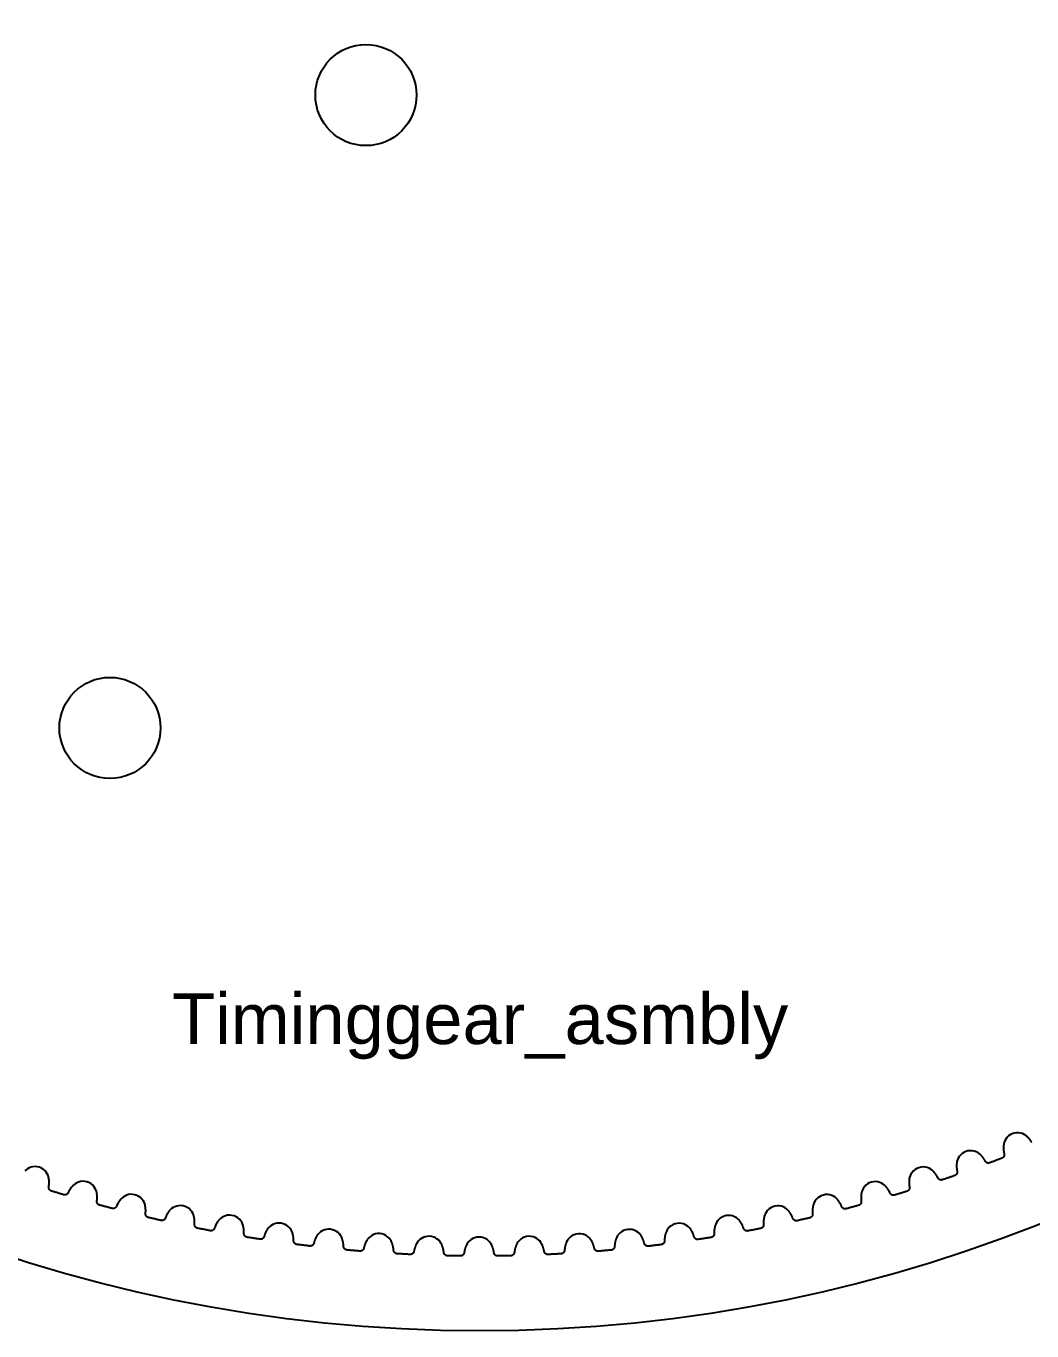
# Model space of a CAD drawing. Extents: x 12 to 272, y 74 to 194.
# Drawn here: x 54.6 to 94.3, y 74 to 125.6 of the extents above; entities that cross this region are included whole.
import ezdxf
from ezdxf.enums import TextEntityAlignment as Align

# ---------------------------------------------------------------- set-up
doc = ezdxf.new("R2010")
doc.units = 0
doc.layers.add('Annotation001', color=7, linetype='CONTINUOUS')
doc.layers.add('View001', color=7, linetype='CONTINUOUS')
doc.styles.get("Standard").update_dxf_attribs({"font": 'arial.ttf'})

msp = doc.modelspace()

# ---------------------------------------------------------------- linework, layer by layer
at = {"layer": 'View001'}
for centre, radius in [((72.5, 134), 60), ((67.9999, 122.876), 2), ((57.8747, 97.8462), 2)]:
    msp.add_circle(centre, radius, dxfattribs=at)
for points, degree, knots in [([(94.1439, 81.6956), (94.0826, 81.7511), (93.9979, 81.8014), (93.8946, 81.8247), (93.7922, 81.8485), (93.672, 81.842), (93.5646, 81.798), (93.4568, 81.7551), (93.3658, 81.6764), (93.3085, 81.5882), (93.2504, 81.4998), (93.2243, 81.4048), (93.2187, 81.3222)], 3, [0, 0, 0, 0, 0.558599, 0.558599, 0.558599, 1.1172, 1.1172, 1.1172, 1.6758, 1.6758, 1.6758, 2.2344, 2.2344, 2.2344, 2.2344]), ([(92.3054, 80.9721), (92.246, 81.0297), (92.1631, 81.083), (92.0607, 81.1098), (91.9592, 81.1372), (91.8389, 81.1349), (91.73, 81.0947), (91.6207, 81.0556), (91.527, 80.9801), (91.4667, 80.8939), (91.4055, 80.8076), (91.3761, 80.7135), (91.3676, 80.6312)], 3, [0, 0, 0, 0, 0.558599, 0.558599, 0.558599, 1.1172, 1.1172, 1.1172, 1.6758, 1.6758, 1.6758, 2.2344, 2.2344, 2.2344, 2.2344]), ([(55.4596, 80.02), (55.4483, 80.102), (55.4157, 80.195), (55.3516, 80.2792), (55.2885, 80.3633), (55.1922, 80.4355), (55.0817, 80.4709), (54.9715, 80.5073), (54.8512, 80.5056), (54.7506, 80.4748), (54.6492, 80.4444), (54.5682, 80.3884), (54.5108, 80.3288)], 3, [0, 0, 0, 0, 0.558599, 0.558599, 0.558599, 1.1172, 1.1172, 1.1172, 1.6758, 1.6758, 1.6758, 2.2344, 2.2344, 2.2344, 2.2344]), ([(92.6814, 80.6476), (92.6319, 80.6283), (92.5751, 80.6477), (92.5198, 80.6709), (92.4956, 80.7182)], 2, [0, 0, 0, 0.724386, 0.724386, 1.44877, 1.44877, 1.44877]), ([(93.2469, 81.0062), (93.2606, 80.9548), (93.2349, 80.9006), (93.2056, 80.8483), (93.1559, 80.8295)], 2, [0, 0, 0, 0.724386, 0.724386, 1.44877, 1.44877, 1.44877]), ([(93.2469, 81.0062), (93.2606, 80.9548), (93.2349, 80.9006), (93.2056, 80.8483), (93.1559, 80.8295)], 2, [0, 0, 0, 0.724386, 0.724386, 1.44877, 1.44877, 1.44877]), ([(90.4426, 80.3132), (90.3853, 80.3729), (90.3043, 80.429), (90.203, 80.4594), (90.1024, 80.4903), (89.9821, 80.4921), (89.8719, 80.4558), (89.7613, 80.4205), (89.665, 80.3484), (89.6018, 80.2643), (89.5376, 80.1802), (89.505, 80.0872), (89.4936, 80.0053)], 3, [0, 0, 0, 0, 0.558599, 0.558599, 0.558599, 1.1172, 1.1172, 1.1172, 1.6758, 1.6758, 1.6758, 2.2344, 2.2344, 2.2344, 2.2344]), ([(90.8072, 79.9758), (90.757, 79.9582), (90.7009, 79.9796), (90.6464, 80.0047), (90.6239, 80.0528)], 2, [0, 0, 0, 0.724386, 0.724386, 1.44877, 1.44877, 1.44877]), ([(91.3849, 80.3145), (91.3967, 80.2626), (91.3691, 80.2093), (91.3381, 80.158), (91.2877, 80.141)], 2, [0, 0, 0, 0.724386, 0.724386, 1.44877, 1.44877, 1.44877]), ([(91.3849, 80.3145), (91.3967, 80.2626), (91.3691, 80.2093), (91.3381, 80.158), (91.2877, 80.141)], 2, [0, 0, 0, 0.724386, 0.724386, 1.44877, 1.44877, 1.44877]), ([(55.5562, 79.5328), (55.5053, 79.5481), (55.4725, 79.5983), (55.4431, 79.6507), (55.4531, 79.7029)], 2, [0, 0, 0, 0.724386, 0.724386, 1.44877, 1.44877, 1.44877]), ([(57.3538, 79.4582), (57.3397, 79.5397), (57.3039, 79.6316), (57.2369, 79.7134), (57.1708, 79.7953), (57.0721, 79.8641), (56.9604, 79.8956), (56.849, 79.9282), (56.7288, 79.9222), (56.6294, 79.8879), (56.5292, 79.8541), (56.4501, 79.7952), (56.3949, 79.7336)], 3, [0, 0, 0, 0, 0.558599, 0.558599, 0.558599, 1.1172, 1.1172, 1.1172, 1.6758, 1.6758, 1.6758, 2.2344, 2.2344, 2.2344, 2.2344]), ([(88.5581, 79.7197), (88.5029, 79.7813), (88.4239, 79.8402), (88.3236, 79.8742), (88.2243, 79.9086), (88.1041, 79.9146), (87.9927, 79.8821), (87.8809, 79.8507), (87.7821, 79.782), (87.716, 79.7002), (87.6489, 79.6184), (87.6131, 79.5266), (87.5989, 79.4451)], 3, [0, 0, 0, 0, 0.558599, 0.558599, 0.558599, 1.1172, 1.1172, 1.1172, 1.6758, 1.6758, 1.6758, 2.2344, 2.2344, 2.2344, 2.2344]), ([(89.4998, 79.6881), (89.5098, 79.6359), (89.4804, 79.5836), (89.4475, 79.5334), (89.3966, 79.5182)], 2, [0, 0, 0, 0.724386, 0.724386, 1.44877, 1.44877, 1.44877]), ([(89.4998, 79.6881), (89.5098, 79.6359), (89.4804, 79.5836), (89.4475, 79.5334), (89.3966, 79.5182)], 2, [0, 0, 0, 0.724386, 0.724386, 1.44877, 1.44877, 1.44877]), ([(56.2226, 79.4672), (56.2017, 79.4184), (56.1481, 79.3914), (56.0928, 79.3682), (56.042, 79.3841)], 2, [0, 0, 0, 0.724386, 0.724386, 1.44877, 1.44877, 1.44877]), ([(56.2226, 79.4672), (56.2017, 79.4184), (56.1481, 79.3914), (56.0928, 79.3682), (56.042, 79.3841)], 2, [0, 0, 0, 0.724386, 0.724386, 1.44877, 1.44877, 1.44877]), ([(57.4674, 78.9747), (57.4159, 78.9882), (57.3814, 79.0372), (57.3503, 79.0885), (57.3585, 79.141)], 2, [0, 0, 0, 0.724386, 0.724386, 1.44877, 1.44877, 1.44877]), ([(59.2665, 78.9628), (59.2496, 79.0438), (59.2106, 79.1343), (59.1408, 79.2138), (59.0719, 79.2933), (58.9708, 79.3587), (58.8581, 79.3862), (58.7457, 79.4149), (58.6257, 79.4048), (58.5276, 79.367), (58.4286, 79.3297), (58.3516, 79.2681), (58.2985, 79.2046)], 3, [0, 0, 0, 0, 0.558599, 0.558599, 0.558599, 1.1172, 1.1172, 1.1172, 1.6758, 1.6758, 1.6758, 2.2344, 2.2344, 2.2344, 2.2344]), ([(61.1954, 78.5345), (61.1756, 78.6149), (61.1335, 78.704), (61.0609, 78.781), (60.9893, 78.858), (60.886, 78.9198), (60.7724, 78.9434), (60.659, 78.9681), (60.5395, 78.9538), (60.4428, 78.9127), (60.3451, 78.8719), (60.2703, 78.8077), (60.2195, 78.7424)], 3, [0, 0, 0, 0, 0.558599, 0.558599, 0.558599, 1.1172, 1.1172, 1.1172, 1.6758, 1.6758, 1.6758, 2.2344, 2.2344, 2.2344, 2.2344]), ([(84.7326, 78.7318), (84.6818, 78.7971), (84.6071, 78.8614), (84.5095, 78.9022), (84.4127, 78.9435), (84.2932, 78.9579), (84.1798, 78.9333), (84.0662, 78.9097), (83.9629, 78.848), (83.8912, 78.7711), (83.8186, 78.6941), (83.7764, 78.6051), (83.7565, 78.5247)], 3, [0, 0, 0, 0, 0.558599, 0.558599, 0.558599, 1.1172, 1.1172, 1.1172, 1.6758, 1.6758, 1.6758, 2.2344, 2.2344, 2.2344, 2.2344]), ([(86.6539, 79.1923), (86.6009, 79.2559), (86.524, 79.3175), (86.425, 79.3549), (86.3269, 79.3927), (86.207, 79.403), (86.0945, 79.3744), (85.9818, 79.3469), (85.8807, 79.2817), (85.8117, 79.2023), (85.7418, 79.1228), (85.7028, 79.0324), (85.6857, 78.9514)], 3, [0, 0, 0, 0, 0.558599, 0.558599, 0.558599, 1.1172, 1.1172, 1.1172, 1.6758, 1.6758, 1.6758, 2.2344, 2.2344, 2.2344, 2.2344]), ([(87.5939, 79.1279), (87.6021, 79.0754), (87.5709, 79.0241), (87.5363, 78.9751), (87.4849, 78.9617)], 2, [0, 0, 0, 0.724386, 0.724386, 1.44877, 1.44877, 1.44877]), ([(87.5939, 79.1279), (87.6021, 79.0754), (87.5709, 79.0241), (87.5363, 78.9751), (87.4849, 78.9617)], 2, [0, 0, 0, 0.724386, 0.724386, 1.44877, 1.44877, 1.44877]), ([(88.9106, 79.3698), (88.8598, 79.354), (88.8046, 79.3773), (88.751, 79.4043), (88.7301, 79.4532)], 2, [0, 0, 0, 0.724386, 0.724386, 1.44877, 1.44877, 1.44877]), ([(58.1357, 78.9324), (58.1165, 78.8828), (58.0639, 78.854), (58.0094, 78.8289), (57.9581, 78.843)], 2, [0, 0, 0, 0.724386, 0.724386, 1.44877, 1.44877, 1.44877]), ([(58.1357, 78.9324), (58.1165, 78.8828), (58.0639, 78.854), (58.0094, 78.8289), (57.9581, 78.843)], 2, [0, 0, 0, 0.724386, 0.724386, 1.44877, 1.44877, 1.44877]), ([(59.3969, 78.4836), (59.345, 78.4952), (59.3088, 78.5431), (59.2759, 78.5932), (59.2823, 78.646)], 2, [0, 0, 0, 0.724386, 0.724386, 1.44877, 1.44877, 1.44877]), ([(60.0663, 78.4646), (60.0488, 78.4144), (59.9972, 78.3838), (59.9437, 78.3568), (59.8919, 78.3691)], 2, [0, 0, 0, 0.724386, 0.724386, 1.44877, 1.44877, 1.44877]), ([(60.0663, 78.4646), (60.0488, 78.4144), (59.9972, 78.3838), (59.9437, 78.3568), (59.8919, 78.3691)], 2, [0, 0, 0, 0.724386, 0.724386, 1.44877, 1.44877, 1.44877]), ([(63.138, 78.1738), (63.1154, 78.2534), (63.0702, 78.341), (62.995, 78.4154), (62.9207, 78.4899), (62.8154, 78.548), (62.701, 78.5677), (62.5868, 78.5884), (62.4679, 78.5699), (62.3726, 78.5254), (62.2765, 78.4813), (62.204, 78.4145), (62.1555, 78.3475)], 3, [0, 0, 0, 0, 0.558599, 0.558599, 0.558599, 1.1172, 1.1172, 1.1172, 1.6758, 1.6758, 1.6758, 2.2344, 2.2344, 2.2344, 2.2344]), ([(82.7963, 78.3385), (82.7478, 78.4056), (82.6754, 78.4724), (82.5793, 78.5167), (82.484, 78.5612), (82.3651, 78.5798), (82.2509, 78.5592), (82.1365, 78.5396), (82.0311, 78.4816), (81.9568, 78.4072), (81.8815, 78.3328), (81.8363, 78.2453), (81.8136, 78.1657)], 3, [0, 0, 0, 0, 0.558599, 0.558599, 0.558599, 1.1172, 1.1172, 1.1172, 1.6758, 1.6758, 1.6758, 2.2344, 2.2344, 2.2344, 2.2344]), ([(85.0598, 78.3581), (85.0081, 78.3459), (84.9545, 78.373), (84.903, 78.4036), (84.8856, 78.4539)], 2, [0, 0, 0, 0.724386, 0.724386, 1.44877, 1.44877, 1.44877]), ([(85.6697, 78.6346), (85.6761, 78.5818), (85.6431, 78.5316), (85.6068, 78.4839), (85.555, 78.4722)], 2, [0, 0, 0, 0.724386, 0.724386, 1.44877, 1.44877, 1.44877]), ([(85.6697, 78.6346), (85.6761, 78.5818), (85.6431, 78.5316), (85.6068, 78.4839), (85.555, 78.4722)], 2, [0, 0, 0, 0.724386, 0.724386, 1.44877, 1.44877, 1.44877]), ([(86.994, 78.8304), (86.9427, 78.8163), (86.8883, 78.8415), (86.8357, 78.8704), (86.8166, 78.92)], 2, [0, 0, 0, 0.724386, 0.724386, 1.44877, 1.44877, 1.44877]), ([(61.3424, 78.0601), (61.2901, 78.07), (61.2523, 78.1165), (61.2176, 78.1655), (61.2221, 78.2184)], 2, [0, 0, 0, 0.724386, 0.724386, 1.44877, 1.44877, 1.44877]), ([(62.012, 78.0645), (61.9963, 78.0137), (61.9458, 77.9814), (61.8932, 77.9525), (61.8411, 77.9629)], 2, [0, 0, 0, 0.724386, 0.724386, 1.44877, 1.44877, 1.44877]), ([(62.012, 78.0645), (61.9963, 78.0137), (61.9458, 77.9814), (61.8932, 77.9525), (61.8411, 77.9629)], 2, [0, 0, 0, 0.724386, 0.724386, 1.44877, 1.44877, 1.44877]), ([(65.092, 77.8811), (65.0666, 77.9598), (65.0184, 78.0458), (64.9407, 78.1175), (64.8639, 78.1894), (64.7565, 78.2438), (64.6415, 78.2595), (64.5267, 78.2762), (64.4085, 78.2536), (64.3148, 78.2058), (64.2203, 78.1583), (64.1502, 78.089), (64.104, 78.0204)], 3, [0, 0, 0, 0, 0.558599, 0.558599, 0.558599, 1.1172, 1.1172, 1.1172, 1.6758, 1.6758, 1.6758, 2.2344, 2.2344, 2.2344, 2.2344]), ([(67.055, 77.6567), (67.0269, 77.7346), (66.9757, 77.8188), (66.8955, 77.8878), (66.8163, 77.9569), (66.7071, 78.0075), (66.5916, 78.0191), (66.4763, 78.0319), (66.3589, 78.0051), (66.267, 77.9541), (66.1741, 77.9034), (66.1065, 77.8317), (66.0628, 77.7614)], 3, [0, 0, 0, 0, 0.558599, 0.558599, 0.558599, 1.1172, 1.1172, 1.1172, 1.6758, 1.6758, 1.6758, 2.2344, 2.2344, 2.2344, 2.2344]), ([(78.8884, 77.7559), (78.8448, 77.8262), (78.7772, 77.8979), (78.6844, 77.9487), (78.5925, 77.9998), (78.4752, 78.0267), (78.3598, 78.014), (78.2443, 78.0025), (78.1351, 77.952), (78.0558, 77.8829), (77.9755, 77.814), (77.9243, 77.7298), (77.8961, 77.652)], 3, [0, 0, 0, 0, 0.558599, 0.558599, 0.558599, 1.1172, 1.1172, 1.1172, 1.6758, 1.6758, 1.6758, 2.2344, 2.2344, 2.2344, 2.2344]), ([(80.8474, 78.0131), (80.8014, 78.0818), (80.7313, 78.1512), (80.6368, 78.1987), (80.5432, 78.2466), (80.425, 78.2693), (80.3101, 78.2527), (80.1951, 78.2371), (80.0877, 78.1828), (80.0109, 78.111), (79.9331, 78.0393), (79.8848, 77.9534), (79.8593, 77.8747)], 3, [0, 0, 0, 0, 0.558599, 0.558599, 0.558599, 1.1172, 1.1172, 1.1172, 1.6758, 1.6758, 1.6758, 2.2344, 2.2344, 2.2344, 2.2344]), ([(83.1103, 77.9537), (83.0581, 77.9433), (83.0056, 77.9722), (82.9551, 78.0046), (82.9395, 78.0555)], 2, [0, 0, 0, 0.724386, 0.724386, 1.44877, 1.44877, 1.44877]), ([(83.7295, 78.2087), (83.734, 78.1557), (83.6993, 78.1068), (83.6614, 78.0603), (83.6091, 78.0504)], 2, [0, 0, 0, 0.724386, 0.724386, 1.44877, 1.44877, 1.44877]), ([(83.7295, 78.2087), (83.734, 78.1557), (83.6993, 78.1068), (83.6614, 78.0603), (83.6091, 78.0504)], 2, [0, 0, 0, 0.724386, 0.724386, 1.44877, 1.44877, 1.44877]), ([(63.3014, 77.7048), (63.2489, 77.7128), (63.2094, 77.758), (63.1731, 77.8057), (63.1757, 77.8588)], 2, [0, 0, 0, 0.724386, 0.724386, 1.44877, 1.44877, 1.44877]), ([(63.9705, 77.7326), (63.9566, 77.6813), (63.9073, 77.6471), (63.8557, 77.6164), (63.8033, 77.6251)], 2, [0, 0, 0, 0.724386, 0.724386, 1.44877, 1.44877, 1.44877]), ([(63.9705, 77.7326), (63.9566, 77.6813), (63.9073, 77.6471), (63.8557, 77.6164), (63.8033, 77.6251)], 2, [0, 0, 0, 0.724386, 0.724386, 1.44877, 1.44877, 1.44877]), ([(65.2717, 77.4181), (65.2189, 77.4242), (65.1779, 77.468), (65.1399, 77.5144), (65.1407, 77.5676)], 2, [0, 0, 0, 0.724386, 0.724386, 1.44877, 1.44877, 1.44877]), ([(65.9394, 77.4692), (65.9273, 77.4174), (65.8792, 77.3816), (65.8288, 77.3491), (65.776, 77.3559)], 2, [0, 0, 0, 0.724386, 0.724386, 1.44877, 1.44877, 1.44877]), ([(65.9394, 77.4692), (65.9273, 77.4174), (65.8792, 77.3816), (65.8288, 77.3491), (65.776, 77.3559)], 2, [0, 0, 0, 0.724386, 0.724386, 1.44877, 1.44877, 1.44877]), ([(69.0247, 77.501), (68.9939, 77.5778), (68.9398, 77.6602), (68.8572, 77.7264), (68.7756, 77.7927), (68.6647, 77.8395), (68.5489, 77.8471), (68.4332, 77.8558), (68.3169, 77.8249), (68.2268, 77.7707), (68.1357, 77.7168), (68.0706, 77.6428), (68.0294, 77.571)], 3, [0, 0, 0, 0, 0.558599, 0.558599, 0.558599, 1.1172, 1.1172, 1.1172, 1.6758, 1.6758, 1.6758, 2.2344, 2.2344, 2.2344, 2.2344]), ([(70.9986, 77.4141), (70.9651, 77.4898), (70.9082, 77.5703), (70.8234, 77.6335), (70.7395, 77.6969), (70.627, 77.7398), (70.511, 77.7434), (70.3951, 77.748), (70.2799, 77.7132), (70.1917, 77.6558), (70.1027, 77.5988), (70.0402, 77.5225), (70.0015, 77.4494)], 3, [0, 0, 0, 0, 0.558599, 0.558599, 0.558599, 1.1172, 1.1172, 1.1172, 1.6758, 1.6758, 1.6758, 2.2344, 2.2344, 2.2344, 2.2344]), ([(72.9743, 77.3962), (72.9383, 77.4707), (72.8785, 77.5491), (72.7916, 77.6093), (72.7055, 77.6698), (72.5916, 77.7087), (72.4756, 77.7082), (72.3595, 77.7088), (72.2456, 77.67), (72.1595, 77.6096), (72.0725, 77.5494), (72.0127, 77.4711), (71.9766, 77.3966)], 3, [0, 0, 0, 0, 0.558599, 0.558599, 0.558599, 1.1172, 1.1172, 1.1172, 1.6758, 1.6758, 1.6758, 2.2344, 2.2344, 2.2344, 2.2344]), ([(74.9495, 77.4472), (74.9108, 77.5204), (74.8484, 77.5967), (74.7594, 77.6539), (74.6713, 77.7113), (74.5561, 77.7462), (74.4402, 77.7417), (74.3242, 77.7382), (74.2117, 77.6954), (74.1277, 77.6321), (74.0429, 77.5689), (73.9858, 77.4885), (73.9523, 77.4129)], 3, [0, 0, 0, 0, 0.558599, 0.558599, 0.558599, 1.1172, 1.1172, 1.1172, 1.6758, 1.6758, 1.6758, 2.2344, 2.2344, 2.2344, 2.2344]), ([(76.9217, 77.5672), (76.8805, 77.639), (76.8154, 77.713), (76.7245, 77.767), (76.6344, 77.8213), (76.5181, 77.8522), (76.4024, 77.8436), (76.2866, 77.8362), (76.1756, 77.7895), (76.094, 77.7232), (76.0113, 77.6571), (75.9572, 77.5748), (75.9263, 77.498)], 3, [0, 0, 0, 0, 0.558599, 0.558599, 0.558599, 1.1172, 1.1172, 1.1172, 1.6758, 1.6758, 1.6758, 2.2344, 2.2344, 2.2344, 2.2344]), ([(79.1748, 77.3501), (79.1221, 77.3433), (79.0717, 77.3759), (79.0236, 77.4117), (79.0116, 77.4635)], 2, [0, 0, 0, 0.724386, 0.724386, 1.44877, 1.44877, 1.44877]), ([(79.8103, 77.5612), (79.8111, 77.5081), (79.7731, 77.4617), (79.732, 77.4179), (79.6792, 77.4118)], 2, [0, 0, 0, 0.724386, 0.724386, 1.44877, 1.44877, 1.44877]), ([(79.8103, 77.5612), (79.8111, 77.5081), (79.7731, 77.4617), (79.732, 77.4179), (79.6792, 77.4118)], 2, [0, 0, 0, 0.724386, 0.724386, 1.44877, 1.44877, 1.44877]), ([(81.1478, 77.6176), (81.0954, 77.6089), (81.0439, 77.6397), (80.9946, 77.6739), (80.9807, 77.7252)], 2, [0, 0, 0, 0.724386, 0.724386, 1.44877, 1.44877, 1.44877]), ([(81.7756, 77.8507), (81.7782, 77.7976), (81.7418, 77.75), (81.7023, 77.7048), (81.6497, 77.6968)], 2, [0, 0, 0, 0.724386, 0.724386, 1.44877, 1.44877, 1.44877]), ([(81.7756, 77.8507), (81.7782, 77.7976), (81.7418, 77.75), (81.7023, 77.7048), (81.6497, 77.6968)], 2, [0, 0, 0, 0.724386, 0.724386, 1.44877, 1.44877, 1.44877]), ([(67.2508, 77.2003), (67.1978, 77.2046), (67.1553, 77.2469), (67.1157, 77.292), (67.1147, 77.3451)], 2, [0, 0, 0, 0.724386, 0.724386, 1.44877, 1.44877, 1.44877]), ([(67.9163, 77.2747), (67.906, 77.2225), (67.8592, 77.185), (67.8099, 77.1508), (67.757, 77.1558)], 2, [0, 0, 0, 0.724386, 0.724386, 1.44877, 1.44877, 1.44877]), ([(67.9163, 77.2747), (67.906, 77.2225), (67.8592, 77.185), (67.8099, 77.1508), (67.757, 77.1558)], 2, [0, 0, 0, 0.724386, 0.724386, 1.44877, 1.44877, 1.44877]), ([(69.2363, 77.0517), (69.1832, 77.0542), (69.1392, 77.095), (69.0981, 77.1386), (69.0952, 77.1917)], 2, [0, 0, 0, 0.724386, 0.724386, 1.44877, 1.44877, 1.44877]), ([(69.8988, 77.1492), (69.8903, 77.0968), (69.8448, 77.0577), (69.7968, 77.0217), (69.7437, 77.0249)], 2, [0, 0, 0, 0.724386, 0.724386, 1.44877, 1.44877, 1.44877]), ([(69.8988, 77.1492), (69.8903, 77.0968), (69.8448, 77.0577), (69.7968, 77.0217), (69.7437, 77.0249)], 2, [0, 0, 0, 0.724386, 0.724386, 1.44877, 1.44877, 1.44877]), ([(71.2257, 76.9725), (71.1726, 76.9731), (71.1272, 77.0123), (71.0846, 77.0545), (71.0798, 77.1075)], 2, [0, 0, 0, 0.724386, 0.724386, 1.44877, 1.44877, 1.44877]), ([(71.8844, 77.0931), (71.8778, 77.0403), (71.8337, 76.9997), (71.7869, 76.9621), (71.7338, 76.9634)], 2, [0, 0, 0, 0.724386, 0.724386, 1.44877, 1.44877, 1.44877]), ([(71.8844, 77.0931), (71.8778, 77.0403), (71.8337, 76.9997), (71.7869, 76.9621), (71.7338, 76.9634)], 2, [0, 0, 0, 0.724386, 0.724386, 1.44877, 1.44877, 1.44877]), ([(73.2167, 76.9627), (73.1636, 76.9615), (73.1169, 76.9991), (73.0728, 77.0398), (73.0662, 77.0926)], 2, [0, 0, 0, 0.724386, 0.724386, 1.44877, 1.44877, 1.44877]), ([(73.8708, 77.1063), (73.866, 77.0533), (73.8234, 77.0112), (73.778, 76.972), (73.7248, 76.9714)], 2, [0, 0, 0, 0.724386, 0.724386, 1.44877, 1.44877, 1.44877]), ([(73.8708, 77.1063), (73.866, 77.0533), (73.8234, 77.0112), (73.778, 76.972), (73.7248, 76.9714)], 2, [0, 0, 0, 0.724386, 0.724386, 1.44877, 1.44877, 1.44877]), ([(75.2069, 77.0225), (75.1538, 77.0194), (75.1058, 77.0554), (75.0603, 77.0945), (75.0519, 77.147)], 2, [0, 0, 0, 0.724386, 0.724386, 1.44877, 1.44877, 1.44877]), ([(75.8555, 77.1888), (75.8526, 77.1357), (75.8114, 77.0921), (75.7674, 77.0513), (75.7143, 77.0489)], 2, [0, 0, 0, 0.724386, 0.724386, 1.44877, 1.44877, 1.44877]), ([(75.8555, 77.1888), (75.8526, 77.1357), (75.8114, 77.0921), (75.7674, 77.0513), (75.7143, 77.0489)], 2, [0, 0, 0, 0.724386, 0.724386, 1.44877, 1.44877, 1.44877]), ([(77.1937, 77.1517), (77.1408, 77.1467), (77.0916, 77.181), (77.0447, 77.2185), (77.0345, 77.2707)], 2, [0, 0, 0, 0.724386, 0.724386, 1.44877, 1.44877, 1.44877]), ([(77.8362, 77.3405), (77.8351, 77.2873), (77.7955, 77.2423), (77.7529, 77.2), (77.6999, 77.1957)], 2, [0, 0, 0, 0.724386, 0.724386, 1.44877, 1.44877, 1.44877]), ([(77.8362, 77.3405), (77.8351, 77.2873), (77.7955, 77.2423), (77.7529, 77.2), (77.6999, 77.1957)], 2, [0, 0, 0, 0.724386, 0.724386, 1.44877, 1.44877, 1.44877])]:
    msp.add_open_spline(points, degree=degree, knots=knots, dxfattribs=at)
for points, degree in [([(94.3429, 81.4485), (94.2631, 81.5879), (94.1439, 81.6956)], 2), ([(94.3429, 81.4485), (94.2631, 81.5879), (94.1439, 81.6956)], 2), ([(93.2187, 81.3222), (93.2076, 81.162), (93.2469, 81.0062)], 2), ([(93.2187, 81.3222), (93.2076, 81.162), (93.2469, 81.0062)], 2), ([(91.3676, 80.6312), (91.351, 80.4715), (91.3849, 80.3145)], 2), ([(91.3676, 80.6312), (91.351, 80.4715), (91.3849, 80.3145)], 2), ([(92.4956, 80.7182), (92.4207, 80.8603), (92.3054, 80.9721)], 2), ([(92.4956, 80.7182), (92.4207, 80.8603), (92.3054, 80.9721)], 2), ([(93.1559, 80.8295), (92.6814, 80.6476)], 1), ([(55.4531, 79.7029), (55.4817, 79.8609), (55.4596, 80.02)], 2), ([(55.4531, 79.7029), (55.4817, 79.8609), (55.4596, 80.02)], 2), ([(89.4936, 80.0053), (89.4714, 79.8462), (89.4998, 79.6881)], 2), ([(89.4936, 80.0053), (89.4714, 79.8462), (89.4998, 79.6881)], 2), ([(90.6239, 80.0528), (90.554, 80.1974), (90.4426, 80.3132)], 2), ([(90.6239, 80.0528), (90.554, 80.1974), (90.4426, 80.3132)], 2), ([(91.2877, 80.141), (90.8072, 79.9758)], 1), ([(56.042, 79.3841), (55.5562, 79.5328)], 1), ([(56.3949, 79.7336), (56.2875, 79.6142), (56.2226, 79.4672)], 2), ([(56.3949, 79.7336), (56.2875, 79.6142), (56.2226, 79.4672)], 2), ([(88.7301, 79.4532), (88.6653, 79.6001), (88.5581, 79.7197)], 2), ([(88.7301, 79.4532), (88.6653, 79.6001), (88.5581, 79.7197)], 2), ([(89.3966, 79.5182), (88.9106, 79.3698)], 1), ([(57.3585, 79.141), (57.3814, 79.3), (57.3538, 79.4582)], 2), ([(57.3585, 79.141), (57.3814, 79.3), (57.3538, 79.4582)], 2), ([(57.9581, 78.843), (57.4674, 78.9747)], 1), ([(58.2985, 79.2046), (58.1954, 79.0815), (58.1357, 78.9324)], 2), ([(58.2985, 79.2046), (58.1954, 79.0815), (58.1357, 78.9324)], 2), ([(59.2823, 78.646), (59.2997, 78.8057), (59.2665, 78.9628)], 2), ([(59.2823, 78.646), (59.2997, 78.8057), (59.2665, 78.9628)], 2), ([(86.8166, 78.92), (86.757, 79.0691), (86.6539, 79.1923)], 2), ([(86.8166, 78.92), (86.757, 79.0691), (86.6539, 79.1923)], 2), ([(87.4849, 78.9617), (86.994, 78.8304)], 1), ([(87.5989, 79.4451), (87.5711, 79.2869), (87.5939, 79.1279)], 2), ([(87.5989, 79.4451), (87.5711, 79.2869), (87.5939, 79.1279)], 2), ([(59.8919, 78.3691), (59.3969, 78.4836)], 1), ([(60.2195, 78.7424), (60.1207, 78.6157), (60.0663, 78.4646)], 2), ([(60.2195, 78.7424), (60.1207, 78.6157), (60.0663, 78.4646)], 2), ([(61.2221, 78.2184), (61.234, 78.3786), (61.1954, 78.5345)], 2), ([(61.2221, 78.2184), (61.234, 78.3786), (61.1954, 78.5345)], 2), ([(83.7565, 78.5247), (83.7178, 78.3689), (83.7295, 78.2087)], 2), ([(83.7565, 78.5247), (83.7178, 78.3689), (83.7295, 78.2087)], 2), ([(84.8856, 78.4539), (84.8312, 78.605), (84.7326, 78.7318)], 2), ([(84.8856, 78.4539), (84.8312, 78.605), (84.7326, 78.7318)], 2), ([(85.555, 78.4722), (85.0598, 78.3581)], 1), ([(85.6857, 78.9514), (85.6525, 78.7942), (85.6697, 78.6346)], 2), ([(85.6857, 78.9514), (85.6525, 78.7942), (85.6697, 78.6346)], 2), ([(61.8411, 77.9629), (61.3424, 78.0601)], 1), ([(62.1555, 78.3475), (62.0612, 78.2174), (62.012, 78.0645)], 2), ([(62.1555, 78.3475), (62.0612, 78.2174), (62.012, 78.0645)], 2), ([(63.1757, 77.8588), (63.182, 78.0193), (63.138, 78.1738)], 2), ([(63.1757, 77.8588), (63.182, 78.0193), (63.138, 78.1738)], 2), ([(64.104, 78.0204), (64.0143, 77.8871), (63.9705, 77.7326)], 2), ([(64.104, 78.0204), (64.0143, 77.8871), (63.9705, 77.7326)], 2), ([(80.9807, 77.7252), (80.937, 77.8798), (80.8474, 78.0131)], 2), ([(80.9807, 77.7252), (80.937, 77.8798), (80.8474, 78.0131)], 2), ([(81.8136, 78.1657), (81.7695, 78.0112), (81.7756, 77.8507)], 2), ([(81.8136, 78.1657), (81.7695, 78.0112), (81.7756, 77.8507)], 2), ([(82.9395, 78.0555), (82.8904, 78.2084), (82.7963, 78.3385)], 2), ([(82.9395, 78.0555), (82.8904, 78.2084), (82.7963, 78.3385)], 2), ([(83.6091, 78.0504), (83.1103, 77.9537)], 1), ([(63.8033, 77.6251), (63.3014, 77.7048)], 1), ([(65.1407, 77.5676), (65.1414, 77.7282), (65.092, 77.8811)], 2), ([(65.1407, 77.5676), (65.1414, 77.7282), (65.092, 77.8811)], 2), ([(65.776, 77.3559), (65.2717, 77.4181)], 1), ([(66.0628, 77.7614), (65.9778, 77.6251), (65.9394, 77.4692)], 2), ([(66.0628, 77.7614), (65.9778, 77.6251), (65.9394, 77.4692)], 2), ([(67.1147, 77.3451), (67.1097, 77.5057), (67.055, 77.6567)], 2), ([(67.1147, 77.3451), (67.1097, 77.5057), (67.055, 77.6567)], 2), ([(68.0294, 77.571), (67.9492, 77.4319), (67.9163, 77.2747)], 2), ([(68.0294, 77.571), (67.9492, 77.4319), (67.9163, 77.2747)], 2), ([(69.0952, 77.1917), (69.0846, 77.352), (69.0247, 77.501)], 2), ([(69.0952, 77.1917), (69.0846, 77.352), (69.0247, 77.501)], 2), ([(70.0015, 77.4494), (69.9262, 77.3075), (69.8988, 77.1492)], 2), ([(70.0015, 77.4494), (69.9262, 77.3075), (69.8988, 77.1492)], 2), ([(71.0798, 77.1075), (71.0637, 77.2673), (70.9986, 77.4141)], 2), ([(71.0798, 77.1075), (71.0637, 77.2673), (70.9986, 77.4141)], 2), ([(73.9523, 77.4129), (73.8871, 77.2661), (73.8708, 77.1063)], 2), ([(73.9523, 77.4129), (73.8871, 77.2661), (73.8708, 77.1063)], 2), ([(75.0519, 77.147), (75.0246, 77.3053), (74.9495, 77.4472)], 2), ([(75.0519, 77.147), (75.0246, 77.3053), (74.9495, 77.4472)], 2), ([(75.9263, 77.498), (75.8663, 77.349), (75.8555, 77.1888)], 2), ([(75.9263, 77.498), (75.8663, 77.349), (75.8555, 77.1888)], 2), ([(77.0345, 77.2707), (77.0017, 77.4279), (76.9217, 77.5672)], 2), ([(77.0345, 77.2707), (77.0017, 77.4279), (76.9217, 77.5672)], 2), ([(77.8961, 77.652), (77.8413, 77.501), (77.8362, 77.3405)], 2), ([(77.8961, 77.652), (77.8413, 77.501), (77.8362, 77.3405)], 2), ([(79.0116, 77.4635), (78.9733, 77.6195), (78.8884, 77.7559)], 2), ([(79.0116, 77.4635), (78.9733, 77.6195), (78.8884, 77.7559)], 2), ([(79.6792, 77.4118), (79.1748, 77.3501)], 1), ([(79.8593, 77.8747), (79.8098, 77.7219), (79.8103, 77.5612)], 2), ([(79.8593, 77.8747), (79.8098, 77.7219), (79.8103, 77.5612)], 2), ([(81.6497, 77.6968), (81.1478, 77.6176)], 1), ([(67.757, 77.1558), (67.2508, 77.2003)], 1), ([(69.7437, 77.0249), (69.2363, 77.0517)], 1), ([(71.7338, 76.9634), (71.2257, 76.9725)], 1), ([(71.9766, 77.3966), (71.9063, 77.2522), (71.8844, 77.0931)], 2), ([(71.9766, 77.3966), (71.9063, 77.2522), (71.8844, 77.0931)], 2), ([(73.0662, 77.0926), (73.0445, 77.2517), (72.9743, 77.3962)], 2), ([(73.0662, 77.0926), (73.0445, 77.2517), (72.9743, 77.3962)], 2), ([(73.7248, 76.9714), (73.2167, 76.9627)], 1), ([(75.7143, 77.0489), (75.2069, 77.0225)], 1), ([(77.6999, 77.1957), (77.1937, 77.1517)], 1)]:
    msp.add_open_spline(points, degree=degree, dxfattribs=at)

# ---------------------------------------------------------------- texts
at = {"layer": 'Annotation001'}
msp.add_text('Timinggear_asmbly', height=2, dxfattribs=at).set_placement((72.5172, 85.3448), align=Align.CENTER)

doc.saveas('drawing.dxf')
